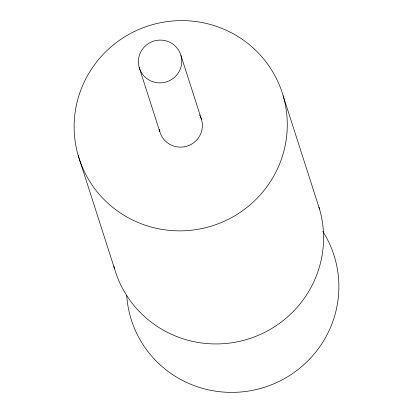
<?xml version="1.0" encoding="UTF-8"?>
<svg xmlns="http://www.w3.org/2000/svg" width="413" height="413" viewBox="0 0 413 413"><rect width="100%" height="100%" fill="white"/><g stroke="black" fill="none" stroke-linecap="round" stroke-linejoin="round"><path stroke-width="0.62" d="M283.194 95.909A106.745 104.954 -17.8 0 1 154.777 227.95A106.745 104.954 -17.8 0 1 104.143 53.354A106.745 104.954 -17.8 0 1 283.194 95.909L319.497 208.988M180.935 55.419A21.724 21.357 -17.8 0 1 154.798 82.29A21.724 21.357 -17.8 0 1 144.493 46.757A21.724 21.357 -17.8 0 1 180.935 55.419L201.559 119.667M139.217 67.562L159.846 131.809M78.217 155.567L114.52 268.646M322.78 231.337A106.353 104.572 -17.8 0 1 265.192 387.038A106.353 104.572 -17.8 0 1 126.719 295.424M199.624 115.098A21.724 21.357 -17.8 0 1 187.858 145.866A21.724 21.357 -17.8 0 1 159.294 129.388M318.955 207.171A106.745 104.954 -17.8 0 1 245.931 339.708A106.745 104.954 -17.8 0 1 113.843 266.204"/></g></svg>
